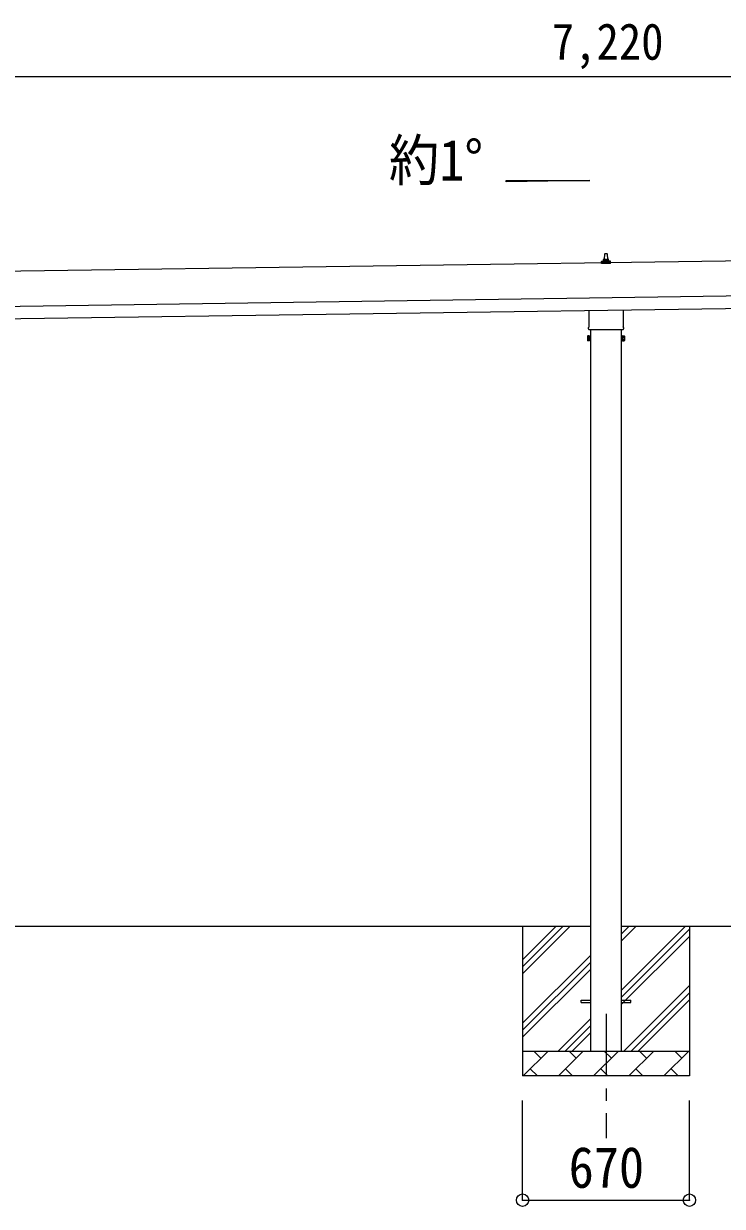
# Model space of a CAD drawing. Units: millimetres at full size, sheet at 1:50. Extents: x -14053 to 14053, y -9700 to 9700.
# Drawn here: x 1096 to 3902, y -6079 to -1327 of the extents above; entities that cross this region are included whole.
import ezdxf
from ezdxf.enums import TextEntityAlignment as Align

# ---------------------------------------------------------------- set-up
doc = ezdxf.new("R2010")
doc.units = ezdxf.units.MM
doc.header["$LTSCALE"] = 50
doc.header["$PDMODE"] = 32
doc.header["$PDSIZE"] = 50
doc.linetypes.add('CHAIN1', pattern=[8, 5, -1, 1, -1])
for name, color, linetype, lineweight in [('0-1_Defpoints', 7, 'CHAIN1', 9), ('0-2_TEXT1', 4, 'Continuous', 9), ('0-3_SHAPE', 7, 'Continuous', 9), ('0-7_PARTS2', 7, 'Continuous', 9), ('0-8_TABLE1', 6, 'Continuous', 9)]:
    doc.layers.add(name, color=color, linetype=linetype, lineweight=lineweight)
doc.styles.add('ＭＳ ゴシック', font='')
doc.styles.get('ＭＳ ゴシック').set_extended_font_data('MS Gothic')

msp = doc.modelspace()

# ---------------------------------------------------------------- linework, layer by layer
at = {"layer": '0-1_Defpoints'}
msp.add_line((3434.55, -5305.37), (3434.55, -5805.37), dxfattribs=at)
at = {"layer": '0-2_TEXT1'}
for p, q in [((3369.73, -1957.71), (3033.73, -1962.51)), ((5676.74, -2256.21), (-141.85, -2339.33)), ((3417.06, -2282.21), (3423.78, -2280.58)), ((3424.16, -2280.4), (3444.93, -2280.4)), ((3424.55, -2279.61), (3424.55, -2275.4)), ((3425.55, -2275.4), (3443.55, -2275.4)), ((3428.55, -2275.4), (3429.27, -2251.87)), ((3430.27, -2250.9), (3438.82, -2250.9)), ((3439.82, -2251.87), (3440.55, -2275.4)), ((3444.55, -2279.61), (3444.55, -2275.4)), ((3452.03, -2282.21), (3445.31, -2280.58)), ((3416.3, -2290.9), (3416.3, -2283.18)), ((3452.8, -2290.9), (3416.3, -2290.9)), ((3416.68, -2282.4), (3452.41, -2282.4)), ((3452.8, -2290.9), (3452.8, -2283.18)), ((-139.85, -2479.32), (5678.74, -2396.2)), ((-139.14, -2529.32), (5679.45, -2446.19)), ((3366.25, -2544.89), (3366.25, -2479.24)), ((3502.85, -2477.29), (3502.85, -2544.89)), ((3364.55, -2553.66), (3364.55, -2548.16)), ((3502.48, -2557.16), (3366.61, -2557.16)), ((3372.05, -2557.16), (3372.05, -5455.37)), ((3497.05, -5455.37), (3497.05, -2557.16)), ((3504.55, -2548.16), (3504.55, -2553.66)), ((3360.55, -2583.16), (3361.3, -2581.84)), ((3360.55, -2583.16), (3360.55, -2600.16)), ((3360.55, -2600.16), (3361.3, -2601.47)), ((3367.55, -2581.84), (3361.3, -2581.84)), ((3367.55, -2586.75), (3361.3, -2586.75)), ((3367.55, -2596.57), (3361.3, -2596.57)), ((3367.55, -2601.47), (3361.3, -2601.47)), ((3367.55, -2601.47), (3367.55, -2581.84)), ((3367.55, -2582.46), (3370.05, -2582.46)), ((3370.05, -2600.86), (3367.55, -2600.86)), ((3497.05, -2602.16), (3499.05, -2602.16)), ((3501.55, -2582.46), (3499.05, -2582.46)), ((3499.05, -2600.86), (3501.55, -2600.86)), ((3501.55, -2601.47), (3501.55, -2581.84)), ((3501.55, -2581.84), (3507.79, -2581.84)), ((3501.55, -2586.75), (3507.79, -2586.75)), ((3501.55, -2596.57), (3507.79, -2596.57)), ((3501.55, -2601.47), (3507.79, -2601.47)), ((3508.55, -2583.16), (3507.79, -2581.84)), ((3508.55, -2600.16), (3507.79, -2601.47)), ((3508.55, -2583.16), (3508.55, -2600.16)), ((3334.55, -5250.87), (3372.05, -5250.87)), ((3334.55, -5259.87), (3334.55, -5250.87)), ((3334.55, -5259.87), (3372.05, -5259.87)), ((3497.05, -5250.87), (3534.55, -5250.87)), ((3497.05, -5259.87), (3534.55, -5259.87)), ((3534.55, -5259.87), (3534.55, -5250.87))]:
    msp.add_line(p, q, dxfattribs=at)
msp.add_lwpolyline([(3370.05, -2602.16), (3370.05, -2581.16), (3372.05, -2581.16), (3372.05, -2602.16)], close=True, dxfattribs=at)
msp.add_lwpolyline([(3499.05, -2602.16), (3499.05, -2581.16), (3497.05, -2581.16)], dxfattribs=at)
for centre, radius, start, end in [((3423.55, -2279.61), 1, 283.62699, 0), ((3428.63, -2276.03), 4.13, 90, 171.17633), ((3425.55, -2276.4), 1, 90, 180), ((3430.27, -2251.9), 1, 90, 178.60509), ((3437.88, -2275.4), 4.83, 133.60282, 180), ((3431.21, -2275.4), 4.83, 0, 46.39718), ((3438.82, -2251.9), 1, 1.39491, 90), ((3440.46, -2276.03), 4.13, 8.82367, 90), ((3443.55, -2276.4), 1, 0, 90), ((3445.55, -2279.61), 1, 180, 256.37301), ((3417.3, -2283.18), 1, 103.62699, 180), ((3451.8, -2283.18), 1, 0, 76.37301), ((3368.55, -2548.16), 4, 125.09963, 180), ((3368.55, -2553.66), 4, 180, 194.47751), ((3368.55, -2553.66), 4, 194.47751, 241.04498), ((3500.55, -2553.66), 4, 298.95502, 345.52249), ((3500.55, -2548.16), 4, 0, 54.90037), ((3500.55, -2553.66), 4, 345.52249, 0), ((3364.89, -2584.3), 4.34, 145.61575, 214.38425), ((3376.79, -2591.66), 16.24, 162.41205, 197.58795), ((3364.89, -2599.02), 4.34, 145.61575, 214.38425), ((3492.3, -2591.66), 16.24, 342.41205, 17.58795), ((3504.2, -2584.3), 4.34, 325.61575, 34.38425), ((3504.2, -2599.02), 4.34, 325.61575, 34.38425)]:
    msp.add_arc(centre, radius, start, end, dxfattribs=at)
at = {"layer": '0-3_SHAPE'}
for p, q in [((3372.05, -4955.37), (297.05, -4955.37)), ((3099.55, -4955.37), (3099.55, -5555.37)), ((3099.55, -5088.85), (3233.03, -4955.37)), ((3099.55, -5145.42), (3289.6, -4955.37)), ((3099.55, -5117.14), (3261.31, -4955.37)), ((6572.05, -4955.37), (3497.05, -4955.37)), ((3497.05, -5012.48), (3554.15, -4955.37)), ((3497.05, -4984.2), (3525.87, -4955.37)), ((3497.05, -5210.47), (3752.14, -4955.37)), ((3497.05, -5238.76), (3769.55, -4966.26)), ((3497.05, -5267.04), (3769.55, -4994.54)), ((3099.55, -5343.41), (3372.05, -5070.91)), ((3099.55, -5371.7), (3372.05, -5099.2)), ((3099.55, -5399.98), (3372.05, -5127.48)), ((3506.7, -5455.37), (3769.55, -5192.53)), ((3534.99, -5455.37), (3769.55, -5220.81)), ((3563.27, -5455.37), (3769.55, -5249.1)), ((3242.14, -5455.37), (3372.05, -5325.47)), ((3270.43, -5455.37), (3372.05, -5353.76)), ((3298.71, -5455.37), (3372.05, -5382.04)), ((3099.55, -5455.37), (3769.55, -5455.37)), ((3101.7, -5555.37), (3201.7, -5455.37)), ((3173.15, -5483.93), (3144.6, -5455.37)), ((3243.12, -5555.37), (3343.12, -5455.37)), ((3314.57, -5483.93), (3286.02, -5455.37)), ((3384.55, -5555.37), (3484.55, -5455.37)), ((3455.99, -5483.93), (3427.44, -5455.37)), ((3525.97, -5555.37), (3625.97, -5455.37)), ((3597.41, -5483.93), (3568.86, -5455.37)), ((3667.39, -5555.37), (3767.39, -5455.37)), ((3738.83, -5483.93), (3710.28, -5455.37)), ((3130.26, -5526.82), (3158.81, -5555.37)), ((3271.68, -5526.82), (3300.23, -5555.37)), ((3413.1, -5526.82), (3441.65, -5555.37)), ((3554.52, -5526.82), (3583.07, -5555.37)), ((3695.94, -5526.82), (3724.49, -5555.37))]:
    msp.add_line(p, q, dxfattribs=at)
msp.add_lwpolyline([(3769.55, -4955.37), (3769.55, -5555.37), (3099.55, -5555.37)], dxfattribs=at)
at = {"layer": '0-7_PARTS2', "color": 4}
for p, q in [((3033.73, -1962.51), (3033.73, -1957.71)), ((3033.73, -1957.71), (3369.73, -1957.71))]:
    msp.add_line(p, q, dxfattribs=at)
at = {"layer": '0-8_TABLE1'}
for p, q in [((7045.55, -1541.26), (-174.45, -1541.26)), ((3099.55, -6054.37), (3099.55, -5654.37)), ((3769.55, -6054.37), (3769.55, -5654.37)), ((3099.55, -6054.37), (3769.55, -6054.37))]:
    msp.add_line(p, q, dxfattribs=at)
for p in [(3099.55, -6054.37), (3769.55, -6054.37)]:
    msp.add_point(p, dxfattribs=at)

# ---------------------------------------------------------------- texts
at = {"layer": '0-7_PARTS2', "style": 'ＭＳ ゴシック', "width": 0.9}
msp.add_text('約1°', height=165, dxfattribs=at).set_placement((2562.65, -2007.76), align=Align.BOTTOM_LEFT)
at = {"layer": '0-8_TABLE1', "color": 7, "style": 'ＭＳ ゴシック', "width": 0.9}
for s, height, p in [('7,220', 146.6, (3216.8, -1516.26)), ('670', 165, (3284.55, -6054.37))]:
    msp.add_text(s, height=height, dxfattribs=at).set_placement(p, align=Align.BOTTOM_LEFT)

doc.saveas('drawing.dxf')
